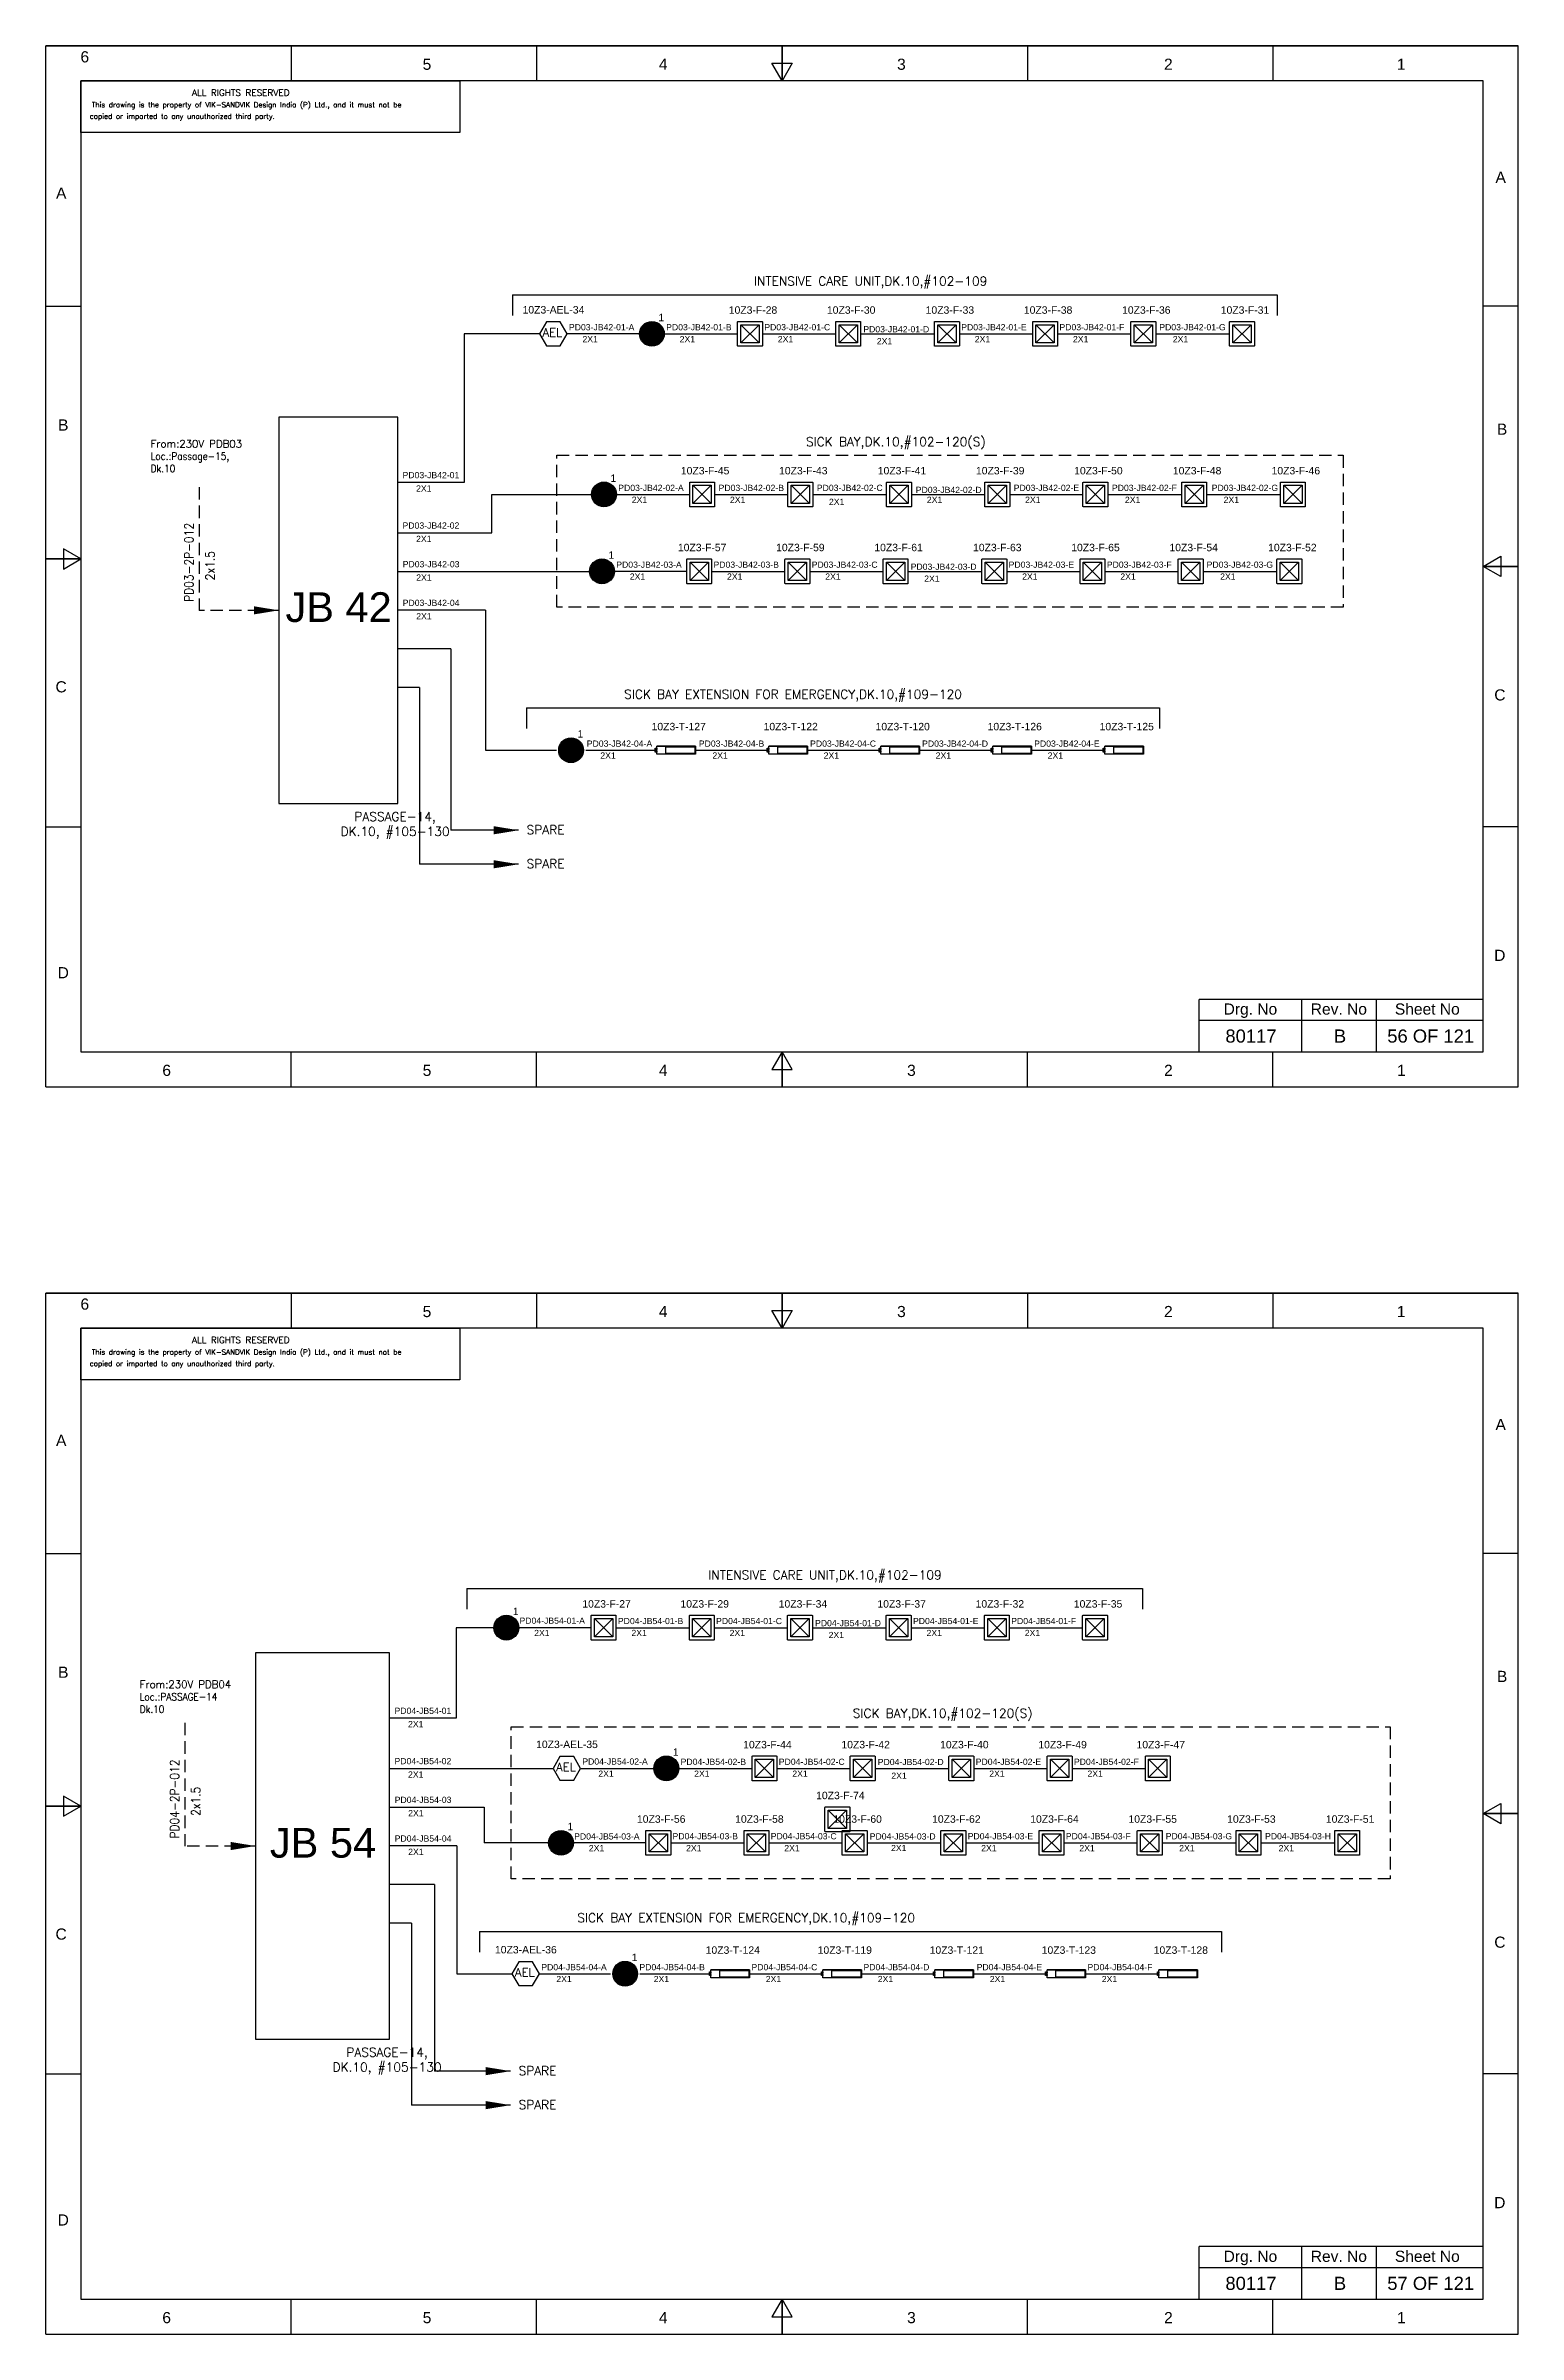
# Model space of a CAD drawing. Header units: inches. Extents: x -3311 to 1429, y -713 to 2436.
# Drawn here: x 318.7 to 615.7, y 969.1 to 1430.8 of the extents above; entities that cross this region are included whole.
import ezdxf
from ezdxf.enums import TextEntityAlignment as Align

# ---------------------------------------------------------------- set-up
doc = ezdxf.new("R2010")
doc.units = ezdxf.units.IN
doc.linetypes.add('HIDDEN', pattern=[0.375, 0.25, -0.125])
doc.linetypes.add('SOLID', pattern=[0])
for name, color, linetype, lineweight in [('ELEC_TXT-025', 1, 'Continuous', 25), ('HEL-025', 1, 'Continuous', 25), ('HEL-035', 2, 'Continuous', 35)]:
    doc.layers.add(name, color=color, linetype=linetype, lineweight=lineweight)
doc.layers.add('Fmount', color=7, linetype='Continuous')
doc.layers.add('LINE', color=3, linetype='SOLID')
doc.styles.add('_NORMAL', font='arial.ttf')
doc.styles.add('ROMANS', font='simplex.shx', dxfattribs={"width": 0.88})
doc.styles.get("Standard").update_dxf_attribs({"font": 'arial.ttf'})
doc.dimstyles.get("Standard").update_dxf_attribs({"dimtxt": 0.18, "dimasz": 0.18, "dimexe": 0.18, "dimexo": 0.0625, "dimgap": 0.09, "dimtad": 0, "dimtih": 1, "dimtoh": 1, "dimdec": 4, "dimzin": 0, "dimdsep": 46, "dimtxsty": 'Standard', "dimcen": 0.09, "dimadec": 0, "dimazin": 0, "dimtfac": 1, "dimtdec": 4, "dimtofl": 0, "dimtmove": 0, "dimatfit": 3, "dimfxl": 1, "dimtolj": 1, "dimtzin": 0, "dimarcsym": 0})

# ---------------------------------------------------------------- blocks, each defined once
blk = doc.blocks.new('fr')
at = {"color": 7, "linetype": 'Continuous'}
for p, q in [((33763.99, 4500.4), (33466.99, 4500.4)), ((33466.99, 4500.4), (33763.99, 4500.4)), ((33466.99, 4290.33), (33466.99, 4500.4)), ((33516.49, 4500.4), (33516.49, 4493.33)), ((33565.99, 4500.4), (33565.99, 4493.33)), ((33615.49, 4500.4), (33615.49, 4493.33)), ((33615.49, 4493.33), (33615.49, 4500.4)), ((33615.49, 4500.4), (33615.49, 4493.33)), ((33664.99, 4500.4), (33664.99, 4493.33)), ((33714.49, 4500.4), (33714.49, 4493.33)), ((33763.99, 4290.33), (33763.99, 4500.4)), ((33763.99, 4290.33), (33763.99, 4500.4)), ((33756.92, 4493.33), (33474.06, 4493.33)), ((33474.06, 4493.33), (33474.06, 4297.41)), ((33615.49, 4493.33), (33613.45, 4496.87)), ((33613.45, 4496.87), (33617.53, 4496.87)), ((33617.53, 4496.87), (33615.49, 4493.33)), ((33756.92, 4297.41), (33756.92, 4493.33)), ((33466.99, 4447.89), (33474.06, 4447.89)), ((33763.99, 4447.89), (33756.92, 4447.89)), ((33466.99, 4396.87), (33474.06, 4396.87)), ((33474.06, 4396.87), (33466.99, 4396.87)), ((33466.99, 4396.87), (33474.06, 4396.87)), ((33474.06, 4396.87), (33470.53, 4398.91)), ((33470.53, 4398.91), (33470.53, 4394.83)), ((33470.53, 4394.83), (33474.06, 4396.87)), ((33756.92, 4395.37), (33760.45, 4397.41)), ((33760.45, 4397.41), (33760.45, 4393.33)), ((33763.99, 4395.37), (33756.92, 4395.37)), ((33760.45, 4393.33), (33756.92, 4395.37)), ((33756.92, 4395.37), (33763.99, 4395.37)), ((33763.99, 4395.37), (33756.92, 4395.37)), ((33466.99, 4342.85), (33474.06, 4342.85)), ((33763.99, 4342.85), (33756.92, 4342.85)), ((33474.06, 4297.41), (33756.92, 4297.41)), ((33516.49, 4290.33), (33516.49, 4297.41)), ((33565.99, 4290.33), (33565.99, 4297.41)), ((33615.49, 4297.41), (33613.45, 4293.87)), ((33615.49, 4290.33), (33615.49, 4297.41)), ((33617.53, 4293.87), (33615.49, 4297.41)), ((33615.49, 4297.41), (33615.49, 4290.33)), ((33615.49, 4290.33), (33615.49, 4297.41)), ((33664.99, 4290.33), (33664.99, 4297.41)), ((33714.49, 4290.33), (33714.49, 4297.41)), ((33466.99, 4290.33), (33763.99, 4290.33)), ((33466.99, 4290.33), (33763.99, 4290.33)), ((33613.45, 4293.87), (33617.53, 4293.87))]:
    blk.add_line(p, q, dxfattribs=at)
at = {"color": 7, "style": '_NORMAL'}
for s, p in [('6', (33474.86, 4498.18)), ('5', (33543.88, 4496.68)), ('4', (33591.52, 4496.68)), ('3', (33639.57, 4496.68)), ('2', (33693.41, 4496.68)), ('1', (33740.39, 4496.68)), ('A', (33760.45, 4473.88)), ('A', (33470.1, 4470.68)), ('B', (33470.52, 4423.9)), ('B', (33760.74, 4423.06)), ('C', (33470.08, 4371.07)), ('C', (33760.29, 4369.44)), ('D', (33760.27, 4316.89)), ('D', (33470.51, 4313.39)), ('6', (33491.37, 4293.69)), ('5', (33543.89, 4293.69)), ('4', (33591.53, 4293.69)), ('3', (33641.59, 4293.69)), ('2', (33693.43, 4293.69)), ('1', (33740.41, 4293.69))]:
    blk.add_text(s, height=2.25, dxfattribs=at).set_placement(p, align=Align.MIDDLE_CENTER)
blk = doc.blocks.new('FIXED_KEY_SWITCH')
h = blk.add_hatch(color=1)
h.dxf.hatch_style = 1
edge = h.paths.add_edge_path()
edge.add_arc((848.13, 1737.46), 2.5, 0, 360)
at = {"color": 1}
blk.add_circle((848.13, 1737.46), 2.5, dxfattribs=at)
at = {"color": 7, "insert": (849.44, 1741.5), "char_height": 1.5, "attachment_point": 1, "style": '_NORMAL'}
blk.add_mtext_dynamic_manual_height_columns('1', width=1.5, gutter_width=7.5, heights=[0], dxfattribs=at)
blk = doc.blocks.new('SWT')
blk.add_blockref('FIXED_KEY_SWITCH', (0, 0))
blk.add_attdef('TAG_NO', (844.55, 1741.11), '', height=1.5)
blk = doc.blocks.new('AEL')
at = {"color": 4}
blk.add_lwpolyline([(989.98, -190.09), (992.75, -190.09), (994.14, -187.69), (992.75, -185.28), (989.98, -185.28), (988.59, -187.69)], close=True, dxfattribs=at)
at = {"color": 4, "style": 'ROMANS'}
blk.add_text('AEL', height=1.725, dxfattribs=at).set_placement((989.2, -188.27))
blk = doc.blocks.new('AEL_L')
blk.add_blockref('AEL', (0, 0))
blk.add_attdef('TAG_NO', (986.55, -183.59), '', height=1.5)
blk = doc.blocks.new('LED FLUSH MOUNT')
for p, q in [((114818, 79432), (114604, 79219)), ((114604, 79432), (114818, 79219))]:
    blk.add_line(p, q)
blk.add_lwpolyline([(114572, 79470), (114850, 79470, -0.414214), (114856, 79464), (114856, 79186, -0.414214), (114850, 79180), (114572, 79180, -0.414214), (114566, 79186), (114566, 79464, -0.414214)], format="xyb", close=True)
blk.add_lwpolyline([(114604, 79432), (114818, 79432), (114818, 79219), (114604, 79219)], close=True)
blk = doc.blocks.new('LED Flush Mounted Light 22W')
blk.add_blockref('LED FLUSH MOUNT', (0, 0))
at = {"style": 'ROMANS', "width": 0.7}
blk.add_attdef('TAG_NO.:', (113905, 79579), '', height=250, dxfattribs=at)
blk = doc.blocks.new('2A')
at = {"color": 7, "lineweight": -3, "ltscale": 2.5}
blk.add_line((790.02, 1997.62, -0.03), (782.23, 1997.62, -0.03), dxfattribs=at)
at = {"color": 7, "lineweight": -3, "ltscale": 2.5, "elevation": -0.03}
for points in [[(781.91, 1997.21), (782.23, 1997.21), (782.23, 1996.94), (781.91, 1996.94)], [(781.91, 1996.7), (782.23, 1996.7), (782.23, 1996.44), (781.91, 1996.44)], [(782.23, 1997.62), (790.02, 1997.62), (790.02, 1996.02), (782.23, 1996.02)], [(784.03, 1997.5), (789.88, 1997.5), (789.88, 1996.14), (784.03, 1996.14)]]:
    blk.add_lwpolyline(points, close=True, dxfattribs=at)
blk = doc.blocks.new('LED TUBE LIGHT 30W')
blk.add_blockref('2A', (179.91, -357.89))
blk.add_attdef('TAG_NO.', (962.52, 1642.97), '', height=1.5)
blk = doc.blocks.new('A$C4BAD7D21')
at = {"layer": 'HEL-025'}
blk.add_lwpolyline([(-34000, 0), (-34000, 2086), (-18714, 2086), (-18714, 0)], close=True, dxfattribs=at)
at = {"layer": 'HEL-025', "style": 'ROMANS'}
for s, p in [('This drawing is the property of VIK-SANDVIK Design India (P) Ltd., and it must not be', (-33558, 1016)), (' copied or imparted to any unauthorized third party.', (-33785, 550))]:
    blk.add_text(s, height=210, dxfattribs=at).set_placement(p)
at = {"layer": 'HEL-035', "style": 'ROMANS'}
blk.add_text('     ALL RIGHTS RESERVED', height=262.5, dxfattribs=at).set_placement((-30497, 1476))

msp = doc.modelspace()

# ---------------------------------------------------------------- linework, layer by layer
for p, q in [((412.82, 1380.62, -0.05), (567.03, 1380.62, -0.05)), ((403.05, 1372.72), (403.05, 1342.75)), ((438.42, 1372.72), (423.81, 1372.72)), ((408.63, 1332.58), (408.63, 1340.31)), ((447.96, 1324.8), (433.36, 1324.8)), ((407.33, 1316.98), (389.65, 1316.98)), ((407.33, 1316.98), (407.33, 1288.7)), ((400.39, 1309.18), (389.65, 1309.18)), ((400.39, 1309.18), (400.39, 1272.56)), ((394.06, 1301.37), (389.65, 1301.37)), ((394.06, 1301.37), (394.06, 1265.7)), ((415.61, 1297.25, -0.05), (543.3, 1297.25, -0.05)), ((403.63, 1119.57, -0.05), (539.87, 1119.57, -0.05)), ((401.43, 1111.67), (401.43, 1093.44)), ((409.07, 1111.67), (401.43, 1111.67)), ((428.67, 1111.67), (414.07, 1111.67)), ((401.57, 1067.67), (388.03, 1067.67)), ((401.57, 1067.67), (401.57, 1041.85)), ((420.1, 1068.25, 0.05), (407.1, 1068.25, 0.05)), ((439.7, 1068.25, 0.05), (425.1, 1068.25, 0.05)), ((397.07, 1059.87), (388.03, 1059.87)), ((397.07, 1059.87), (397.07, 1022.2)), ((392.44, 1052.07), (388.03, 1052.07)), ((392.44, 1052.07), (392.44, 1015.34)), ((406.17, 1050.4, -0.05), (555.8, 1050.4, -0.05))]:
    msp.add_line(p, q)
at = {"color": 7, "linetype": 'Continuous'}
for p, q in [((608.59, 1238.44), (551.28, 1238.44)), ((551.28, 1227.84), (551.28, 1238.44)), ((572.05, 1227.84), (572.05, 1238.44)), ((587.06, 1227.84), (587.06, 1238.44)), ((551.28, 1234.25), (608.59, 1234.25)), ((608.59, 986.79), (551.28, 986.79)), ((551.28, 976.19), (551.28, 986.79)), ((572.05, 976.19), (572.05, 986.79)), ((587.06, 976.19), (587.06, 986.79)), ((551.28, 982.6), (608.59, 982.6))]:
    msp.add_line(p, q, dxfattribs=at)
msp.add_lwpolyline([(389.65, 1355.88), (365.65, 1355.88), (365.65, 1277.98), (389.65, 1277.98)], close=True)
at = {"linetype": 'HIDDEN', "ltscale": 10, "elevation": -0.05}
msp.add_lwpolyline([(421.75, 1348.21), (580.38, 1348.21), (580.38, 1317.55), (421.75, 1317.55)], close=True, dxfattribs=at)
at = {"linetype": 'HIDDEN', "ltscale": 10}
for points in [[(349.63, 1341.81), (349.63, 1316.93)], [(346.74, 1092.5), (346.74, 1067.62)]]:
    msp.add_lwpolyline(points, dxfattribs=at)
msp.add_lwpolyline([(412.55, 1091.66), (589.82, 1091.66), (589.82, 1061), (412.55, 1061)], close=True, dxfattribs=at)
at = {"layer": 'LINE', "color": 0}
for p, q in [((412.82, 1380.62, -0.05), (412.82, 1376.43, -0.05)), ((567.03, 1380.62, -0.05), (567.03, 1376.43, -0.05)), ((443.42, 1372.72), (458.21, 1372.72)), ((463.22, 1372.72), (478.02, 1372.72)), ((483.03, 1372.72), (497.93, 1372.72)), ((502.94, 1372.72), (517.74, 1372.72)), ((522.75, 1372.72), (537.54, 1372.72)), ((542.55, 1372.72), (557.45, 1372.72)), ((403.05, 1342.75), (389.65, 1342.75)), ((408.63, 1340.31), (428.76, 1340.31)), ((433.76, 1340.31), (448.55, 1340.31)), ((453.56, 1340.31), (468.36, 1340.31)), ((473.37, 1340.31), (488.27, 1340.31)), ((493.28, 1340.31), (508.08, 1340.31)), ((513.09, 1340.31), (527.88, 1340.31)), ((532.89, 1340.31), (547.79, 1340.31)), ((552.81, 1340.31), (567.71, 1340.31)), ((389.65, 1332.58), (408.63, 1332.58)), ((452.97, 1324.8), (467.77, 1324.8)), ((472.78, 1324.8), (487.57, 1324.8)), ((492.59, 1324.8), (507.49, 1324.8)), ((512.5, 1324.8), (527.29, 1324.8)), ((532.3, 1324.8), (547.1, 1324.8)), ((552.11, 1324.8), (567.01, 1324.8)), ((415.61, 1297.25, -0.05), (415.61, 1293.06, -0.05)), ((543.3, 1297.25, -0.05), (543.3, 1293.06, -0.05)), ((407.33, 1288.7), (421.65, 1288.7)), ((427.6, 1288.7), (441.92, 1288.7)), ((449.72, 1288.7), (464.51, 1288.7)), ((472.31, 1288.7), (487.11, 1288.7)), ((494.9, 1288.7), (509.7, 1288.7)), ((517.5, 1288.7), (532.29, 1288.7)), ((403.63, 1119.57, -0.05), (403.63, 1115.38, -0.05)), ((539.87, 1119.57, -0.05), (539.87, 1115.38, -0.05)), ((433.68, 1111.67), (448.48, 1111.67)), ((453.49, 1111.67), (468.29, 1111.67)), ((473.3, 1111.67), (488.2, 1111.67)), ((493.21, 1111.67), (508, 1111.67)), ((513.02, 1111.67), (527.81, 1111.67)), ((360.95, 1106.57), (360.95, 1028.67)), ((388.03, 1106.57), (360.95, 1106.57)), ((388.03, 1028.67), (388.03, 1106.57)), ((401.43, 1093.44), (388.03, 1093.44)), ((388.03, 1083.28), (420.99, 1083.28)), ((426.54, 1083.28), (441.34, 1083.28)), ((446.34, 1083.28), (461.13, 1083.28)), ((466.14, 1083.28), (480.94, 1083.28)), ((485.95, 1083.28), (500.85, 1083.28)), ((505.86, 1083.28), (520.65, 1083.28)), ((525.67, 1083.28), (540.46, 1083.28)), ((444.71, 1068.25, 0.05), (459.51, 1068.25, 0.05)), ((464.52, 1068.25, 0.05), (479.31, 1068.25, 0.05)), ((484.32, 1068.25, 0.05), (499.22, 1068.25, 0.05)), ((504.24, 1068.25, 0.05), (519.03, 1068.25, 0.05)), ((524.04, 1068.25, 0.05), (538.84, 1068.25, 0.05)), ((543.85, 1068.25, 0.05), (558.75, 1068.25, 0.05)), ((563.76, 1068.25, 0.05), (578.66, 1068.25, 0.05)), ((406.17, 1050.4, -0.05), (406.17, 1046.21, -0.05)), ((555.8, 1050.4, -0.05), (555.8, 1046.21, -0.05)), ((401.57, 1041.85), (412.68, 1041.85)), ((418.24, 1041.85), (432.56, 1041.85)), ((438.51, 1041.85), (452.83, 1041.85)), ((460.63, 1041.85), (475.42, 1041.85)), ((483.22, 1041.85), (498.02, 1041.85)), ((505.81, 1041.85), (520.61, 1041.85)), ((528.41, 1041.85), (543.2, 1041.85)), ((360.95, 1028.67), (388.03, 1028.67))]:
    msp.add_line(p, q, dxfattribs=at)
at = {"layer": 'LINE', "color": 7}
for p, q in [((418.26, 1372.72), (403.05, 1372.72)), ((389.65, 1324.8), (428.36, 1324.8)), ((388.03, 1075.48), (407.1, 1075.48)), ((407.1, 1075.48), (407.1, 1068.25))]:
    msp.add_line(p, q, dxfattribs=at)

# ---------------------------------------------------------------- block references
for name, p in [('fr', (-33148.32, -3069.57)), ('SWT', (-407.21, -364.74)), ('SWT', (-416.87, -397.15)), ('SWT', (-417.27, -412.66)), ('SWT', (-423.51, -448.75)), ('fr', (-33148.32, -3321.22)), ('SWT', (-436.56, -625.79)), ('SWT', (-404.29, -654.18)), ('SWT', (-425.53, -669.2, 0.05)), ('SWT', (-412.6, -695.61))]:
    msp.add_blockref(name, p)
ref = msp.add_blockref('AEL_L', (-570.33, 1560.41))
ref.add_attrib('TAG_NO', '10Z3-AEL-34', (414.84, 1376.82), dxfattribs={"color": 4, "height": 1.5})
ref = msp.add_blockref('LED TUBE LIGHT 30W', (-520.21, -350.22, 0.03))
ref.add_attrib('TAG_NO.', '10Z3-T-127', (440.86, 1292.73, 0.03), dxfattribs={"height": 1.5})
ref = msp.add_blockref('LED TUBE LIGHT 30W', (-497.62, -350.22, 0.03))
ref.add_attrib('TAG_NO.', '10Z3-T-122', (463.45, 1292.73, 0.03), dxfattribs={"height": 1.5})
ref = msp.add_blockref('LED TUBE LIGHT 30W', (-475.03, -350.22, 0.03))
ref.add_attrib('TAG_NO.', '10Z3-T-120', (486.04, 1292.73, 0.03), dxfattribs={"height": 1.5})
ref = msp.add_blockref('LED TUBE LIGHT 30W', (-452.43, -350.22, 0.03))
ref.add_attrib('TAG_NO.', '10Z3-T-126', (508.64, 1292.73, 0.03), dxfattribs={"height": 1.5})
ref = msp.add_blockref('LED TUBE LIGHT 30W', (-429.84, -350.22, 0.03))
ref.add_attrib('TAG_NO.', '10Z3-T-125', (531.23, 1292.73, 0.03), dxfattribs={"height": 1.5})
ref = msp.add_blockref('AEL_L', (-567.6, 1270.97))
ref.add_attrib('TAG_NO', '10Z3-AEL-35', (417.57, 1087.38), dxfattribs={"color": 4, "height": 1.5})
ref = msp.add_blockref('AEL_L', (-575.9, 1229.54))
ref.add_attrib('TAG_NO', '10Z3-AEL-36', (409.27, 1045.95), dxfattribs={"color": 4, "height": 1.5})
ref = msp.add_blockref('LED TUBE LIGHT 30W', (-509.3, -597.08, 0.03))
ref.add_attrib('TAG_NO.', '10Z3-T-124', (451.77, 1045.87, 0.03), dxfattribs={"height": 1.5})
ref = msp.add_blockref('LED TUBE LIGHT 30W', (-486.71, -597.08, 0.03))
ref.add_attrib('TAG_NO.', '10Z3-T-119', (474.36, 1045.87, 0.03), dxfattribs={"height": 1.5})
ref = msp.add_blockref('LED TUBE LIGHT 30W', (-464.12, -597.08, 0.03))
ref.add_attrib('TAG_NO.', '10Z3-T-121', (496.95, 1045.87, 0.03), dxfattribs={"height": 1.5})
ref = msp.add_blockref('LED TUBE LIGHT 30W', (-441.52, -597.08, 0.03))
ref.add_attrib('TAG_NO.', '10Z3-T-123', (519.55, 1045.87, 0.03), dxfattribs={"height": 1.5})
ref = msp.add_blockref('LED TUBE LIGHT 30W', (-418.93, -597.08, 0.03))
ref.add_attrib('TAG_NO.', '10Z3-T-128', (542.14, 1045.87, 0.03), dxfattribs={"height": 1.5})
at = {"layer": 'ELEC_TXT-025', "color": 0, "xscale": 0.005, "yscale": 0.005, "zscale": 0.005}
for p in [(495.74, 1413.34), (495.74, 1161.68)]:
    msp.add_blockref('A$C4BAD7D21', p, dxfattribs=at)
at = {"layer": 'Fmount'}
ref = msp.add_blockref('LED Flush Mounted Light 22W', (-1521.49, 1.98), dxfattribs=dict(at, xscale=0.01728, yscale=0.01728, zscale=0.01728))
ref.add_attrib('TAG_NO.:', '10Z3-F-28', dxfattribs={"layer": '0', "height": 1.5}).set_placement((456.43, 1376.32), align=Align.BOTTOM_LEFT)
ref = msp.add_blockref('LED Flush Mounted Light 22W', (-1501.68, 1.98), dxfattribs=dict(at, xscale=0.01728, yscale=0.01728, zscale=0.01728))
ref.add_attrib('TAG_NO.:', '10Z3-F-30', dxfattribs={"layer": '0', "height": 1.5}).set_placement((476.23, 1376.32), align=Align.BOTTOM_LEFT)
ref = msp.add_blockref('LED Flush Mounted Light 22W', (-1481.77, 1.98), dxfattribs=dict(at, xscale=0.01728, yscale=0.01728, zscale=0.01728))
ref.add_attrib('TAG_NO.:', '10Z3-F-33', dxfattribs={"layer": '0', "height": 1.5}).set_placement((496.14, 1376.32), align=Align.BOTTOM_LEFT)
ref = msp.add_blockref('LED Flush Mounted Light 22W', (-1461.96, 1.98), dxfattribs=dict(at, xscale=0.01728, yscale=0.01728, zscale=0.01728))
ref.add_attrib('TAG_NO.:', '10Z3-F-38', dxfattribs={"layer": '0', "height": 1.5}).set_placement((515.95, 1376.32), align=Align.BOTTOM_LEFT)
ref = msp.add_blockref('LED Flush Mounted Light 22W', (-1442.16, 1.98), dxfattribs=dict(at, xscale=0.01728, yscale=0.01728, zscale=0.01728))
ref.add_attrib('TAG_NO.:', '10Z3-F-36', dxfattribs={"layer": '0', "height": 1.5}).set_placement((535.76, 1376.32), align=Align.BOTTOM_LEFT)
ref = msp.add_blockref('LED Flush Mounted Light 22W', (-1422.25, 1.98), dxfattribs=dict(at, xscale=0.01728, yscale=0.01728, zscale=0.01728))
ref.add_attrib('TAG_NO.:', '10Z3-F-31', dxfattribs={"layer": '0', "height": 1.5}).set_placement((555.67, 1376.32), align=Align.BOTTOM_LEFT)
ref = msp.add_blockref('LED Flush Mounted Light 22W', (-1531.15, -30.43), dxfattribs=dict(at, xscale=0.01728, yscale=0.01728, zscale=0.01728))
ref.add_attrib('TAG_NO.:', '10Z3-F-45', dxfattribs={"layer": '0', "height": 1.5}).set_placement((446.77, 1343.91), align=Align.BOTTOM_LEFT)
ref = msp.add_blockref('LED Flush Mounted Light 22W', (-1511.34, -30.43), dxfattribs=dict(at, xscale=0.01728, yscale=0.01728, zscale=0.01728))
ref.add_attrib('TAG_NO.:', '10Z3-F-43', dxfattribs={"layer": '0', "height": 1.5}).set_placement((466.57, 1343.91), align=Align.BOTTOM_LEFT)
ref = msp.add_blockref('LED Flush Mounted Light 22W', (-1491.43, -30.43), dxfattribs=dict(at, xscale=0.01728, yscale=0.01728, zscale=0.01728))
ref.add_attrib('TAG_NO.:', '10Z3-F-41', dxfattribs={"layer": '0', "height": 1.5}).set_placement((486.48, 1343.91), align=Align.BOTTOM_LEFT)
ref = msp.add_blockref('LED Flush Mounted Light 22W', (-1471.62, -30.43), dxfattribs=dict(at, xscale=0.01728, yscale=0.01728, zscale=0.01728))
ref.add_attrib('TAG_NO.:', '10Z3-F-39', dxfattribs={"layer": '0', "height": 1.5}).set_placement((506.29, 1343.91), align=Align.BOTTOM_LEFT)
ref = msp.add_blockref('LED Flush Mounted Light 22W', (-1451.82, -30.43), dxfattribs=dict(at, xscale=0.01728, yscale=0.01728, zscale=0.01728))
ref.add_attrib('TAG_NO.:', '10Z3-F-50', dxfattribs={"layer": '0', "height": 1.5}).set_placement((526.1, 1343.91), align=Align.BOTTOM_LEFT)
ref = msp.add_blockref('LED Flush Mounted Light 22W', (-1431.9, -30.43), dxfattribs=dict(at, xscale=0.01728, yscale=0.01728, zscale=0.01728))
ref.add_attrib('TAG_NO.:', '10Z3-F-48', dxfattribs={"layer": '0', "height": 1.5}).set_placement((546.01, 1343.91), align=Align.BOTTOM_LEFT)
ref = msp.add_blockref('LED Flush Mounted Light 22W', (-1411.99, -30.43), dxfattribs=dict(at, xscale=0.01728, yscale=0.01728, zscale=0.01728))
ref.add_attrib('TAG_NO.:', '10Z3-F-46', dxfattribs={"layer": '0', "height": 1.5}).set_placement((565.92, 1343.91), align=Align.BOTTOM_LEFT)
ref = msp.add_blockref('LED Flush Mounted Light 22W', (-1531.74, -45.94), dxfattribs=dict(at, xscale=0.01728, yscale=0.01728, zscale=0.01728))
ref.add_attrib('TAG_NO.:', '10Z3-F-57', dxfattribs={"layer": '0', "height": 1.5}).set_placement((446.17, 1328.41), align=Align.BOTTOM_LEFT)
ref = msp.add_blockref('LED Flush Mounted Light 22W', (-1511.93, -45.94), dxfattribs=dict(at, xscale=0.01728, yscale=0.01728, zscale=0.01728))
ref.add_attrib('TAG_NO.:', '10Z3-F-59', dxfattribs={"layer": '0', "height": 1.5}).set_placement((465.98, 1328.41), align=Align.BOTTOM_LEFT)
ref = msp.add_blockref('LED Flush Mounted Light 22W', (-1492.13, -45.94), dxfattribs=dict(at, xscale=0.01728, yscale=0.01728, zscale=0.01728))
ref.add_attrib('TAG_NO.:', '10Z3-F-61', dxfattribs={"layer": '0', "height": 1.5}).set_placement((485.79, 1328.41), align=Align.BOTTOM_LEFT)
ref = msp.add_blockref('LED Flush Mounted Light 22W', (-1472.21, -45.94), dxfattribs=dict(at, xscale=0.01728, yscale=0.01728, zscale=0.01728))
ref.add_attrib('TAG_NO.:', '10Z3-F-63', dxfattribs={"layer": '0', "height": 1.5}).set_placement((505.7, 1328.41), align=Align.BOTTOM_LEFT)
ref = msp.add_blockref('LED Flush Mounted Light 22W', (-1452.41, -45.94), dxfattribs=dict(at, xscale=0.01728, yscale=0.01728, zscale=0.01728))
ref.add_attrib('TAG_NO.:', '10Z3-F-65', dxfattribs={"layer": '0', "height": 1.5}).set_placement((525.51, 1328.41), align=Align.BOTTOM_LEFT)
ref = msp.add_blockref('LED Flush Mounted Light 22W', (-1432.6, -45.94), dxfattribs=dict(at, xscale=0.01728, yscale=0.01728, zscale=0.01728))
ref.add_attrib('TAG_NO.:', '10Z3-F-54', dxfattribs={"layer": '0', "height": 1.5}).set_placement((545.31, 1328.41), align=Align.BOTTOM_LEFT)
ref = msp.add_blockref('LED Flush Mounted Light 22W', (-1412.69, -45.94), dxfattribs=dict(at, xscale=0.01728, yscale=0.01728, zscale=0.01728))
ref.add_attrib('TAG_NO.:', '10Z3-F-52', dxfattribs={"layer": '0', "height": 1.5}).set_placement((565.22, 1328.41), align=Align.BOTTOM_LEFT)
ref = msp.add_blockref('LED Flush Mounted Light 22W', (-1551.03, -259.07), dxfattribs=dict(at, xscale=0.01728, yscale=0.01728, zscale=0.01728))
ref.add_attrib('TAG_NO.:', '10Z3-F-27', dxfattribs={"layer": '0', "height": 1.5}).set_placement((426.89, 1115.27), align=Align.BOTTOM_LEFT)
ref = msp.add_blockref('LED Flush Mounted Light 22W', (-1531.22, -259.07), dxfattribs=dict(at, xscale=0.01728, yscale=0.01728, zscale=0.01728))
ref.add_attrib('TAG_NO.:', '10Z3-F-29', dxfattribs={"layer": '0', "height": 1.5}).set_placement((446.69, 1115.27), align=Align.BOTTOM_LEFT)
ref = msp.add_blockref('LED Flush Mounted Light 22W', (-1511.41, -259.07), dxfattribs=dict(at, xscale=0.01728, yscale=0.01728, zscale=0.01728))
ref.add_attrib('TAG_NO.:', '10Z3-F-34', dxfattribs={"layer": '0', "height": 1.5}).set_placement((466.5, 1115.27), align=Align.BOTTOM_LEFT)
ref = msp.add_blockref('LED Flush Mounted Light 22W', (-1491.5, -259.07), dxfattribs=dict(at, xscale=0.01728, yscale=0.01728, zscale=0.01728))
ref.add_attrib('TAG_NO.:', '10Z3-F-37', dxfattribs={"layer": '0', "height": 1.5}).set_placement((486.41, 1115.27), align=Align.BOTTOM_LEFT)
ref = msp.add_blockref('LED Flush Mounted Light 22W', (-1471.69, -259.07), dxfattribs=dict(at, xscale=0.01728, yscale=0.01728, zscale=0.01728))
ref.add_attrib('TAG_NO.:', '10Z3-F-32', dxfattribs={"layer": '0', "height": 1.5}).set_placement((506.22, 1115.27), align=Align.BOTTOM_LEFT)
ref = msp.add_blockref('LED Flush Mounted Light 22W', (-1451.89, -259.07), dxfattribs=dict(at, xscale=0.01728, yscale=0.01728, zscale=0.01728))
ref.add_attrib('TAG_NO.:', '10Z3-F-35', dxfattribs={"layer": '0', "height": 1.5}).set_placement((526.03, 1115.27), align=Align.BOTTOM_LEFT)
ref = msp.add_blockref('LED Flush Mounted Light 22W', (-1518.57, -287.46), dxfattribs=dict(at, xscale=0.01728, yscale=0.01728, zscale=0.01728))
ref.add_attrib('TAG_NO.:', '10Z3-F-44', dxfattribs={"layer": '0', "height": 1.5}).set_placement((459.34, 1086.88), align=Align.BOTTOM_LEFT)
ref = msp.add_blockref('LED Flush Mounted Light 22W', (-1498.76, -287.46), dxfattribs=dict(at, xscale=0.01728, yscale=0.01728, zscale=0.01728))
ref.add_attrib('TAG_NO.:', '10Z3-F-42', dxfattribs={"layer": '0', "height": 1.5}).set_placement((479.15, 1086.88), align=Align.BOTTOM_LEFT)
ref = msp.add_blockref('LED Flush Mounted Light 22W', (-1478.85, -287.46), dxfattribs=dict(at, xscale=0.01728, yscale=0.01728, zscale=0.01728))
ref.add_attrib('TAG_NO.:', '10Z3-F-40', dxfattribs={"layer": '0', "height": 1.5}).set_placement((499.06, 1086.88), align=Align.BOTTOM_LEFT)
ref = msp.add_blockref('LED Flush Mounted Light 22W', (-1459.04, -287.46), dxfattribs=dict(at, xscale=0.01728, yscale=0.01728, zscale=0.01728))
ref.add_attrib('TAG_NO.:', '10Z3-F-49', dxfattribs={"layer": '0', "height": 1.5}).set_placement((518.87, 1086.88), align=Align.BOTTOM_LEFT)
ref = msp.add_blockref('LED Flush Mounted Light 22W', (-1439.24, -287.46), dxfattribs=dict(at, xscale=0.01728, yscale=0.01728, zscale=0.01728))
ref.add_attrib('TAG_NO.:', '10Z3-F-47', dxfattribs={"layer": '0', "height": 1.5}).set_placement((538.68, 1086.88), align=Align.BOTTOM_LEFT)
ref = msp.add_blockref('LED Flush Mounted Light 22W', (-1503.86, -297.73), dxfattribs=dict(at, xscale=0.01728, yscale=0.01728, zscale=0.01728))
ref.add_attrib('TAG_NO.:', '10Z3-F-74', dxfattribs={"layer": '0', "height": 1.5}).set_placement((474.05, 1076.62), align=Align.BOTTOM_LEFT)
ref = msp.add_blockref('LED Flush Mounted Light 22W', (-1540, -302.49, 0.05), dxfattribs=dict(at, xscale=0.01728, yscale=0.01728, zscale=0.01728))
ref.add_attrib('TAG_NO.:', '10Z3-F-56', dxfattribs={"layer": '0', "height": 1.5}).set_placement((437.91, 1071.86, 0.05), align=Align.BOTTOM_LEFT)
ref = msp.add_blockref('LED Flush Mounted Light 22W', (-1520.19, -302.49, 0.05), dxfattribs=dict(at, xscale=0.01728, yscale=0.01728, zscale=0.01728))
ref.add_attrib('TAG_NO.:', '10Z3-F-58', dxfattribs={"layer": '0', "height": 1.5}).set_placement((457.72, 1071.86, 0.05), align=Align.BOTTOM_LEFT)
ref = msp.add_blockref('LED Flush Mounted Light 22W', (-1500.39, -302.49, 0.05), dxfattribs=dict(at, xscale=0.01728, yscale=0.01728, zscale=0.01728))
ref.add_attrib('TAG_NO.:', '10Z3-F-60', dxfattribs={"layer": '0', "height": 1.5}).set_placement((477.53, 1071.86, 0.05), align=Align.BOTTOM_LEFT)
ref = msp.add_blockref('LED Flush Mounted Light 22W', (-1480.48, -302.49, 0.05), dxfattribs=dict(at, xscale=0.01728, yscale=0.01728, zscale=0.01728))
ref.add_attrib('TAG_NO.:', '10Z3-F-62', dxfattribs={"layer": '0', "height": 1.5}).set_placement((497.44, 1071.86, 0.05), align=Align.BOTTOM_LEFT)
ref = msp.add_blockref('LED Flush Mounted Light 22W', (-1460.67, -302.49, 0.05), dxfattribs=dict(at, xscale=0.01728, yscale=0.01728, zscale=0.01728))
ref.add_attrib('TAG_NO.:', '10Z3-F-64', dxfattribs={"layer": '0', "height": 1.5}).set_placement((517.24, 1071.86, 0.05), align=Align.BOTTOM_LEFT)
ref = msp.add_blockref('LED Flush Mounted Light 22W', (-1440.86, -302.49, 0.05), dxfattribs=dict(at, xscale=0.01728, yscale=0.01728, zscale=0.01728))
ref.add_attrib('TAG_NO.:', '10Z3-F-55', dxfattribs={"layer": '0', "height": 1.5}).set_placement((537.05, 1071.86, 0.05), align=Align.BOTTOM_LEFT)
ref = msp.add_blockref('LED Flush Mounted Light 22W', (-1420.95, -302.49, 0.05), dxfattribs=dict(at, xscale=0.01728, yscale=0.01728, zscale=0.01728))
ref.add_attrib('TAG_NO.:', '10Z3-F-53', dxfattribs={"layer": '0', "height": 1.5}).set_placement((556.96, 1071.86, 0.05), align=Align.BOTTOM_LEFT)
ref = msp.add_blockref('LED Flush Mounted Light 22W', (-1401.04, -302.49, 0.05), dxfattribs=dict(at, xscale=0.01728, yscale=0.01728, zscale=0.01728))
ref.add_attrib('TAG_NO.:', '10Z3-F-51', dxfattribs={"layer": '0', "height": 1.5}).set_placement((576.87, 1071.86, 0.05), align=Align.BOTTOM_LEFT)

# ---------------------------------------------------------------- texts
at = {"color": 7}
for s, p in [('PD03-JB42-01-A', (424.19, 1373.43, 0.08)), ('2X1', (426.92, 1371.03)), ('PD03-JB42-01-B', (443.8, 1373.43, 0.08)), ('2X1', (446.53, 1371.03)), ('PD03-JB42-01-C', (463.6, 1373.43, 0.08)), ('2X1', (466.33, 1371.03)), ('PD03-JB42-01-D', (483.57, 1373.02, 0.08)), ('2X1', (486.3, 1370.62)), ('PD03-JB42-01-E', (503.32, 1373.43, 0.08)), ('2X1', (506.05, 1371.03)), ('PD03-JB42-01-F', (523.13, 1373.43, 0.08)), ('2X1', (525.86, 1371.03)), ('PD03-JB42-01-G', (543.27, 1373.43, 0.08)), ('2X1', (546, 1371.03)), ('PD03-JB42-01', (390.63, 1343.59)), ('2X1', (393.36, 1340.89)), ('PD03-JB42-02-A', (434.14, 1341.02, 0.08)), ('2X1', (436.87, 1338.62)), ('PD03-JB42-02-B', (454.38, 1341.02, 0.08)), ('2X1', (456.67, 1338.62)), ('PD03-JB42-02-C', (474.19, 1341.02, 0.08)), ('2X1', (476.64, 1338.21)), ('PD03-JB42-02-D', (494.15, 1340.61, 0.08)), ('2X1', (496.39, 1338.62)), ('PD03-JB42-02-E', (513.91, 1341.02, 0.08)), ('2X1', (516.2, 1338.62)), ('PD03-JB42-02-F', (533.72, 1341.02, 0.08)), ('2X1', (536.34, 1338.62)), ('PD03-JB42-02-G', (553.85, 1341.02, 0.08)), ('2X1', (556.25, 1338.62)), ('PD03-JB42-02', (390.63, 1333.42)), ('2X1', (393.36, 1330.73)), ('PD03-JB42-03', (390.66, 1325.62)), ('PD03-JB42-03-A', (433.74, 1325.52, 0.08)), ('PD03-JB42-03-B', (453.35, 1325.52, 0.08)), ('PD03-JB42-03-C', (473.16, 1325.52, 0.08)), ('PD03-JB42-03-D', (493.12, 1325.11, 0.08)), ('PD03-JB42-03-E', (512.88, 1325.52, 0.08)), ('PD03-JB42-03-F', (532.68, 1325.52, 0.08)), ('PD03-JB42-03-G', (552.82, 1325.52, 0.08)), ('2X1', (393.39, 1322.93)), ('2X1', (436.47, 1323.12)), ('2X1', (456.08, 1323.12)), ('2X1', (475.89, 1323.12)), ('2X1', (495.85, 1322.7)), ('2X1', (515.61, 1323.12)), ('2X1', (535.41, 1323.12)), ('2X1', (555.55, 1323.12)), ('PD03-JB42-04', (390.66, 1317.82)), ('2X1', (393.39, 1315.12)), ('PD03-JB42-04-A', (427.79, 1289.42, 0.08)), ('2X1', (430.52, 1287.02)), ('PD03-JB42-04-B', (450.39, 1289.42, 0.08)), ('2X1', (453.13, 1287.02)), ('PD03-JB42-04-C', (472.84, 1289.42, 0.08)), ('2X1', (475.57, 1287.02)), ('PD03-JB42-04-D', (495.43, 1289.42, 0.08)), ('2X1', (498.17, 1287.02)), ('PD03-JB42-04-E', (518.03, 1289.42, 0.08)), ('2X1', (520.76, 1287.02)), ('PD04-JB54-01-A', (414.22, 1112.46, 0.08)), ('PD04-JB54-01-B', (434.06, 1112.39, 0.08)), ('PD04-JB54-01-C', (453.87, 1112.39, 0.08)), ('PD04-JB54-01-D', (473.83, 1111.97, 0.08)), ('PD04-JB54-01-E', (493.59, 1112.39, 0.08)), ('PD04-JB54-01-F', (513.4, 1112.39, 0.08)), ('2X1', (417.18, 1109.98)), ('2X1', (436.8, 1109.98)), ('2X1', (456.6, 1109.98)), ('2X1', (476.57, 1109.57)), ('2X1', (496.32, 1109.98)), ('2X1', (516.13, 1109.98)), ('PD04-JB54-01', (389.01, 1094.28)), ('2X1', (391.74, 1091.59)), ('PD04-JB54-02', (389.01, 1084.12)), ('PD04-JB54-02-A', (426.89, 1084.05, 0.08)), ('PD04-JB54-02-B', (446.72, 1083.99, 0.08)), ('PD04-JB54-02-C', (466.52, 1083.99, 0.08)), ('PD04-JB54-02-D', (486.48, 1083.95, 0.08)), ('PD04-JB54-02-E', (506.24, 1083.99, 0.08)), ('PD04-JB54-02-F', (526.05, 1083.99, 0.08)), ('2X1', (391.74, 1081.42)), ('2X1', (430.12, 1081.59)), ('2X1', (449.45, 1081.59)), ('2X1', (469.25, 1081.59)), ('2X1', (489.22, 1081.18)), ('2X1', (508.97, 1081.59)), ('2X1', (528.78, 1081.59)), ('PD04-JB54-03', (389.04, 1076.31)), ('2X1', (391.77, 1073.62)), ('PD04-JB54-04', (389.04, 1068.51)), ('2X1', (391.77, 1065.82)), ('PD04-JB54-03-A', (425.24, 1068.93, 0.13)), ('2X1', (428.21, 1066.57, 0.05)), ('PD04-JB54-03-B', (445.09, 1068.97, 0.13)), ('2X1', (447.82, 1066.57, 0.05)), ('PD04-JB54-03-C', (464.9, 1068.97, 0.13)), ('2X1', (467.63, 1066.57, 0.05)), ('PD04-JB54-03-D', (484.86, 1068.93, 0.13)), ('2X1', (489.16, 1066.59, 0.05)), ('PD04-JB54-03-E', (504.62, 1068.97, 0.13)), ('2X1', (507.35, 1066.57, 0.05)), ('PD04-JB54-03-F', (524.42, 1068.97, 0.13)), ('2X1', (527.15, 1066.57, 0.05)), ('PD04-JB54-03-G', (544.56, 1068.97, 0.13)), ('2X1', (547.29, 1066.57, 0.05)), ('PD04-JB54-03-H', (564.6, 1068.97, 0.13)), ('2X1', (567.34, 1066.57, 0.05)), ('PD04-JB54-04-A', (418.62, 1042.55, 0.08)), ('PD04-JB54-04-B', (438.41, 1042.55, 0.08)), ('PD04-JB54-04-C', (461.01, 1042.55, 0.08)), ('PD04-JB54-04-D', (483.6, 1042.55, 0.08)), ('PD04-JB54-04-E', (506.43, 1042.55, 0.08)), ('PD04-JB54-04-F', (528.79, 1042.55, 0.08)), ('2X1', (421.65, 1040.16)), ('2X1', (441.29, 1040.16)), ('2X1', (463.89, 1040.16)), ('2X1', (486.48, 1040.16)), ('2X1', (509.08, 1040.16)), ('2X1', (531.67, 1040.16))]:
    msp.add_text(s, height=1.25, dxfattribs=at).set_placement(p)
at = {"color": 7, "lineweight": 30}
for s, p in [('JB 42 ', (378.9, 1317.58)), ('JB 54 ', (375.75, 1068.27))]:
    msp.add_text(s, height=6, dxfattribs=at).set_placement(p, align=Align.MIDDLE_CENTER)
at = {"color": 7}
for s, height, p in [('Drg. No', 2.246, (561.65, 1236.49)), ('Rev. No', 2.246, (579.49, 1236.49)), ('Sheet No', 2.246, (597.33, 1236.49)), ('80117', 2.653, (561.76, 1231.04)), ('B', 2.65, (579.73, 1231.04)), ('56 OF 121', 2.653, (598.01, 1231.04)), ('Drg. No', 2.246, (561.65, 984.84)), ('Rev. No', 2.246, (579.49, 984.84)), ('Sheet No', 2.246, (597.33, 984.84)), ('80117', 2.653, (561.76, 979.39)), ('B', 2.65, (579.73, 979.39)), ('57 OF 121', 2.653, (598.01, 979.39))]:
    msp.add_text(s, height=height, dxfattribs=at).set_placement(p, align=Align.MIDDLE_CENTER)
at = {"color": 7, "char_height": 1.8, "attachment_point": 1, "style": '_NORMAL'}
for s, insert, width in [('{\\Fromans|c0;\\C2;INTENSIVE CARE UNIT,DK.10,#102-109}', (461.51, 1384.26, 0.22), 74.1776), ('{\\Fromans|c0;\\C2;SICK BAY,DK.10,#102-120(S)}', (472.01, 1351.85, 0.22), 74.1776), ('{\\Fromans|c0;\\C2;SICK BAY EXTENSION FOR EMERGENCY,DK.10,#109-120}', (435.33, 1300.9, 0.22), 95.476), ('{\\Fromans|c0;\\C2;SPARE}', (415.65, 1273.56), 8.1658), ('{\\Fromans|c0;\\C2;SPARE}', (415.65, 1266.7), 8.1658), ('{\\Fromans|c0;\\C2;INTENSIVE CARE UNIT,DK.10,#102-109}', (452.32, 1123.21, 0.22), 74.1776), ('{\\Fromans|c0;\\C2;SICK BAY,DK.10,#102-120(S)}', (481.45, 1095.3, 0.27), 74.1776), ('{\\Fromans|c0;\\C2;SICK BAY EXTENSION FOR EMERGENCY,DK.10,#109-120}', (425.89, 1054.04, 0.22), 95.476), ('{\\Fromans|c0;\\C2;SPARE}', (414.03, 1023.19), 8.1658), ('{\\Fromans|c0;\\C2;SPARE}', (414.03, 1016.34), 8.1658)]:
    msp.add_mtext(s, dxfattribs=dict(at, insert=insert, width=width))
at = {"color": 7, "char_height": 1.5, "width": 36.8884, "attachment_point": 1}
for s, insert in [('{\\Fromans|c0;\\C2;From:230V PDB03 \\P\\Fsimplex|c0;\\W0.88;Loc.:Passage-15,      \\PDk.10}', (339.81, 1351.29)), ('{\\Fromans|c0;\\C2;From:230V PDB04 \\P\\Fsimplex|c0;\\W0.88;Loc.:PASSAGE-14      \\PDk.10}', (337.61, 1100.99))]:
    msp.add_mtext(s, dxfattribs=dict(at, insert=insert))
at = {"color": 7, "char_height": 1.8, "width": 17.1296, "attachment_point": 1, "rotation": 90, "style": '_NORMAL'}
for s, insert in [('{\\Fromans|c0;\\W0.88;PD03-2P-012}', (346.64, 1318.62)), ('{\\Fromans|c0;\\W0.88;PD04-2P-012}', (343.75, 1069.12))]:
    msp.add_mtext(s, dxfattribs=dict(at, insert=insert))
at = {"color": 7, "char_height": 1.8, "attachment_point": 1, "rotation": 90, "style": '_NORMAL'}
for insert in [(350.91, 1322.98), (348.02, 1073.68)]:
    msp.add_mtext('{\\Fsimplex|c0;\\W0.88;2x1.5}', dxfattribs=dict(at, insert=insert))
at = {"color": 7, "char_height": 1.8, "attachment_point": 1, "style": '_NORMAL'}
for insert in [(378.13, 1276.22), (376.51, 1026.91)]:
    msp.add_mtext('\\pxqc;{\\Fromans|c0;\\C2;PASSAGE-14, \\PDK.10, #105-130}', dxfattribs=dict(at, insert=insert))

# ---------------------------------------------------------------- leaders
at = {"linetype": 'HIDDEN', "ltscale": 10}
for points in [[(365.65, 1316.93), (349.63, 1316.93)], [(360.95, 1067.62), (346.74, 1067.62)]]:
    msp.add_leader(points, dimstyle='Standard', override={"dimasz": 5, "dimarcsym": 1}, dxfattribs=at)
for points in [[(414.03, 1272.56), (400.39, 1272.56)], [(414.03, 1265.7), (394.06, 1265.7)], [(412.41, 1022.2), (397.07, 1022.2)], [(412.41, 1015.34), (392.44, 1015.34)]]:
    msp.add_leader(points, dimstyle='Standard', override={"dimasz": 5, "dimarcsym": 1})

doc.saveas('drawing.dxf')
